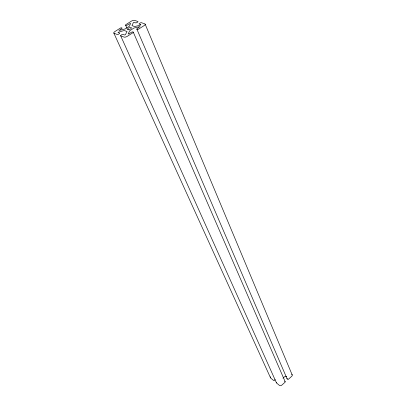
<?xml version="1.0" encoding="UTF-8"?>
<svg xmlns="http://www.w3.org/2000/svg" width="406" height="406" viewBox="0 0 406 406"><rect width="100%" height="100%" fill="white"/><g stroke="black" fill="none" stroke-linecap="round" stroke-linejoin="round"><path stroke-width="0.61" d="M282.992 378.143L284.748 376.631L286.722 376.469M284.677 381.229L285.042 381.528A0.639 0.518 -23.5 0 1 284.987 382.29L281.734 385.182A1.71 1.38 -24.1 0 1 279.394 385.38L276.547 382.98A0.639 0.513 -24.5 0 1 276.613 382.229M113.858 33.119L270.538 377.839M120.658 35.769L276.461 382.878M125.586 25.147L126.86 28.044M133.269 32.145L285.134 381.63M136.832 29.08L287.113 378.884M145.191 24.258L292.193 374.936M291.807 374.342A1.7 1.365 -22.4 0 1 291.681 376.337L288.448 379.209A0.639 0.513 -22.9 0 1 287.57 379.285L287.204 378.986A0.639 0.513 -22.9 0 1 287.255 378.23M274.984 379.371A0.634 0.507 -24.7 0 1 274.832 380.021L274.426 380.381A0.634 0.507 -24.7 0 1 273.553 380.458L270.772 378.108A1.685 1.34 -24.8 0 1 270.472 376.788M140.816 24.715L140.248 25.192L134.685 26.563L132.021 25.669L133.341 22.594L134.071 22.35L135.65 22.883A0.969 0.365 -23.4 0 0 136.888 22.563L137.563 22.137A0.969 0.365 -23.3 0 0 137.847 21.488L134.548 20.366A2.563 0.969 -23.4 0 0 131.28 21.213L125.977 24.563A0.964 0.365 -23.6 0 0 125.682 25.202L126.088 25.35A0.964 0.365 -23.6 0 0 127.317 25.035L130.6 23.34L129.423 26.223L125.2 28.922L118.938 30.511L121.627 28.628A0.964 0.365 -23.8 0 0 121.937 27.973L121.531 27.826A0.964 0.365 -23.8 0 0 120.303 28.141L114.949 31.521A2.583 0.985 -24 0 0 114.101 33.287L117.298 34.51A0.974 0.376 -24 0 0 118.537 34.195L119.222 33.759A0.974 0.376 -23.9 0 0 119.537 33.089L117.973 32.358L124.155 30.48L127.007 31.506L125.434 34.708L124.637 35.002L123.003 34.403A0.985 0.381 -23.9 0 0 121.754 34.718L121.064 35.16A0.985 0.381 -23.9 0 0 120.749 35.835L124.043 37.093A2.639 1.025 -23.8 0 0 127.413 36.241L132.874 32.759A0.99 0.386 -23.6 0 0 133.173 32.084L132.747 31.927A0.99 0.386 -23.6 0 0 131.483 32.247L128.905 33.881L128.169 33.957L129.712 30.775L133.955 28.034L140.024 26.588L137.264 28.567A0.985 0.381 -23.4 0 0 136.969 29.232L137.401 29.389A0.985 0.381 -23.4 0 0 138.664 29.065L144.064 25.624A2.619 1.01 -23.2 0 0 144.81 23.858L141.415 22.706A0.974 0.37 -23.2 0 0 140.166 23.025L139.491 23.457A0.974 0.37 -23.3 0 0 139.207 24.111L140.816 24.715M128.397 29.755A2.213 0.848 -23.6 0 0 131.432 27.826A2.213 0.848 -23.6 0 0 128.296 28.212A2.213 0.848 -23.6 0 0 128.397 29.755"/></g></svg>
